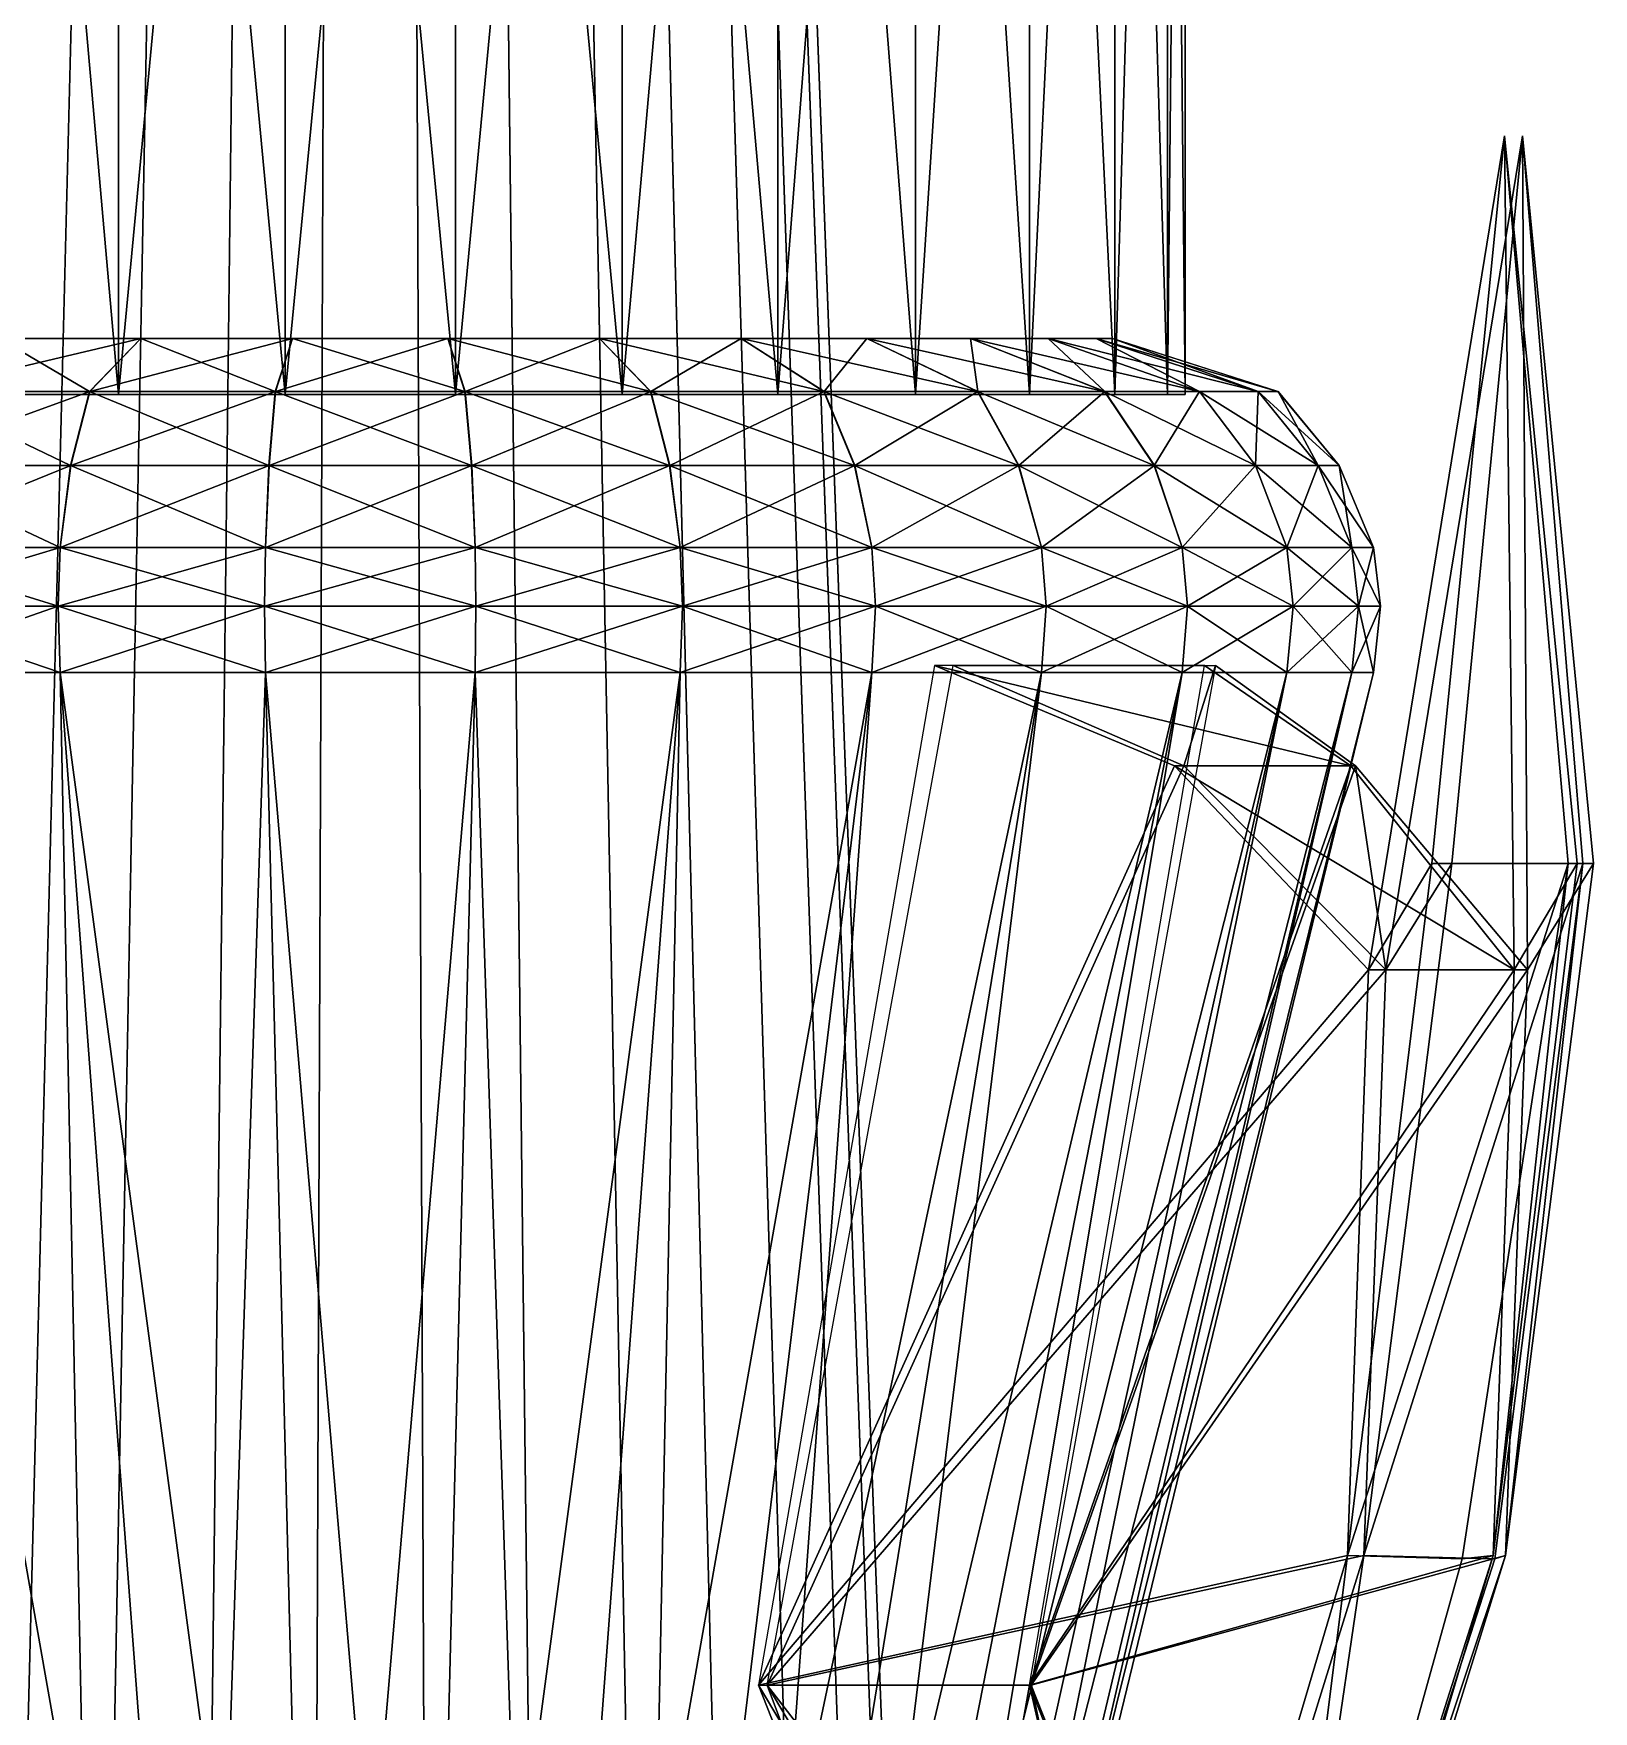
# Model space of a CAD drawing. Extents: x -6.9 to 5, y -21.1 to 53.8.
# Drawn here: x -1.24 to 4.5, y -7.85 to -1.67 of the extents above; entities that cross this region are included whole.
import ezdxf

# ---------------------------------------------------------------- set-up
doc = ezdxf.new("R2010")
doc.units = 0
doc.header["$MEASUREMENT"] = 0
doc.layers.add('DEFAULT', color=7, linetype='CONTINUOUS')

msp = doc.modelspace()

# ---------------------------------------------------------------- linework, layer by layer
at = {"layer": 'DEFAULT'}
for points in [[(-1.956295, -11, -0.415823), (0, 41.75), (-2, -11)], [(-2, -11), (0, 41.75), (-1.956295, -11, 0.415823)], [(-1.827091, -11, -0.813473), (0, 41.75), (-1.956295, -11, -0.415823)], [(-1.956295, -11, 0.415823), (0, 41.75), (-1.827091, -11, 0.813473)], [(-1.618034, -11, -1.17557), (0, 41.75), (-1.827091, -11, -0.813473)], [(-1.827091, -11, 0.813473), (0, 41.75), (-1.618034, -11, 1.17557)], [(-1.338261, -11, -1.48629), (0, 41.75), (-1.618034, -11, -1.175571)], [(-1.618034, -11, 1.175571), (0, 41.75), (-1.338261, -11, 1.48629)], [(-1, -11, -1.732051), (0, 41.75), (-1.338261, -11, -1.48629)], [(-1.338261, -11, 1.48629), (0, 41.75), (-1, -11, 1.732051)], [(-0.618034, -11, -1.902113), (0, 41.75), (-1, -11, -1.732051)], [(-1, -11, 1.732051), (0, 41.75), (-0.618034, -11, 1.902113)], [(-0.209057, -11, -1.989044), (0, 41.75), (-0.618034, -11, -1.902113)], [(-0.618034, -11, 1.902113), (0, 41.75), (-0.209057, -11, 1.989044)], [(0.209057, -11, -1.989044), (0, 41.75), (-0.209057, -11, -1.989044)], [(-0.209057, -11, 1.989044), (0, 41.75), (0.209057, -11, 1.989044)], [(0.209057, -11, 1.989044), (0, 41.75), (0.618034, -11, 1.902113)], [(0.618034, -11, 1.902113), (0, 41.75), (1, -11, 1.732051)], [(1, -11, 1.732051), (0, 41.75), (1.338261, -11, 1.48629)], [(1.338261, -11, 1.48629), (0, 41.75), (1.618034, -11, 1.175571)], [(1.618034, -11, 1.17557), (0, 41.75), (1.827091, -11, 0.813473)], [(1.827091, -11, 0.813473), (0, 41.75), (1.956295, -11, 0.415823)], [(1.956295, -11, 0.415823), (0, 41.75), (2, -11)], [(2, -11), (0, 41.75), (1.956295, -11, -0.415823)], [(1.956295, -11, -0.415823), (0, 41.75), (1.827091, -11, -0.813473)], [(1.827091, -11, -0.813473), (0, 41.75), (1.618034, -11, -1.17557)], [(1.618034, -11, -1.175571), (0, 41.75), (1.338261, -11, -1.48629)], [(1.338261, -11, -1.48629), (0, 41.75), (1, -11, -1.732051)], [(1, -11, -1.732051), (0, 41.75), (0.618034, -11, -1.902113)], [(0.618034, -11, -1.902113), (0, 41.75), (0.209057, -11, -1.989044)], [(-0.927052, -3, 2.853169), (-0.927052, 3.5, 2.853169), (-1.5, -3, 2.598076)], [(-1.5, -3, -2.598076), (-1.5, 3.5, -2.598076), (-0.927052, -3, -2.853169)], [(-0.927052, -3, -2.853169), (-1.5, 3.5, -2.598076), (-0.927052, 3.5, -2.853169)], [(-1.5, -3, 2.598076), (-0.927052, 3.5, 2.853169), (-1.5, 3.5, 2.598076)], [(-0.313583, -3, 2.983566), (-0.313583, 3.5, 2.983566), (-0.927052, -3, 2.853169)], [(-0.927052, -3, -2.853169), (-0.927052, 3.5, -2.853169), (-0.313583, -3, -2.983566)], [(-0.313583, -3, -2.983566), (-0.927052, 3.5, -2.853169), (-0.313583, 3.5, -2.983566)], [(-0.927052, -3, 2.853169), (-0.313583, 3.5, 2.983566), (-0.927052, 3.5, 2.853169)], [(0.313583, -3, 2.983566), (0.313583, 3.5, 2.983566), (-0.313583, -3, 2.983566)], [(-0.313583, -3, -2.983566), (-0.313583, 3.5, -2.983566), (0.313583, -3, -2.983566)], [(0.313583, -3, -2.983566), (-0.313583, 3.5, -2.983566), (0.313583, 3.5, -2.983566)], [(-0.313583, -3, 2.983566), (0.313583, 3.5, 2.983566), (-0.313583, 3.5, 2.983566)], [(0.313583, -3, -2.983566), (0.313583, 3.5, -2.983566), (0.927052, -3, -2.853169)], [(0.927052, -3, 2.853169), (0.927052, 3.5, 2.853169), (0.313583, -3, 2.983566)], [(0.313583, -3, 2.983566), (0.927052, 3.5, 2.853169), (0.313583, 3.5, 2.983566)], [(0.927052, -3, -2.853169), (0.313583, 3.5, -2.983566), (0.927052, 3.5, -2.853169)], [(0.927052, -3, -2.853169), (0.927052, 3.5, -2.853169), (1.5, -3, -2.598076)], [(1.5, -3, 2.598076), (1.5, 3.5, 2.598076), (0.927052, -3, 2.853169)], [(0.927052, -3, 2.853169), (1.5, 3.5, 2.598076), (0.927052, 3.5, 2.853169)], [(1.5, -3, -2.598076), (0.927052, 3.5, -2.853169), (1.5, 3.5, -2.598076)], [(1.5, -3, -2.598076), (1.5, 3.5, -2.598076), (2.007393, -3, -2.229434)], [(2.007393, -3, 2.229434), (2.007393, 3.5, 2.229434), (1.5, -3, 2.598076)], [(1.5, -3, 2.598076), (2.007393, 3.5, 2.229434), (1.5, 3.5, 2.598076)], [(2.007393, -3, -2.229434), (1.5, 3.5, -2.598076), (2.007393, 3.5, -2.229434)], [(2.007393, -3, -2.229434), (2.007393, 3.5, -2.229434), (2.427052, -3, -1.763356)], [(2.427052, -3, 1.763356), (2.427052, 3.5, 1.763356), (2.007393, -3, 2.229434)], [(2.007393, -3, 2.229434), (2.427052, 3.5, 1.763356), (2.007393, 3.5, 2.229434)], [(2.427052, -3, -1.763356), (2.007393, 3.5, -2.229434), (2.427052, 3.5, -1.763356)], [(2.427052, -3, -1.763356), (2.427052, 3.5, -1.763356), (2.740639, -3, -1.22021)], [(2.740639, -3, 1.22021), (2.740639, 3.5, 1.22021), (2.427052, -3, 1.763356)], [(2.427052, -3, 1.763356), (2.740639, 3.5, 1.22021), (2.427052, 3.5, 1.763356)], [(2.740639, -3, -1.22021), (2.427052, 3.5, -1.763356), (2.740639, 3.5, -1.22021)], [(2.740639, -3, -1.22021), (2.740639, 3.5, -1.22021), (2.934441, -3, -0.623735)], [(2.934441, -3, 0.623735), (2.934441, 3.5, 0.623735), (2.740639, -3, 1.22021)], [(2.740639, -3, 1.22021), (2.934441, 3.5, 0.623735), (2.740639, 3.5, 1.22021)], [(2.934441, -3, -0.623735), (2.740639, 3.5, -1.22021), (2.934441, 3.5, -0.623735)], [(2.934441, -3, -0.623735), (2.934441, 3.5, -0.623735), (3, -3)], [(3, -3), (3, 3.5), (2.934441, -3, 0.623735)], [(2.934441, -3, 0.623735), (3, 3.5), (2.934441, 3.5, 0.623735)], [(3, -3), (2.934441, 3.5, -0.623735), (3, 3.5)], [(3.907518, -4.725605, 4.503049), (4.175541, -2.047573, 4.242163), (3.675324, -5.117507, 4.260126)], [(3.675324, -5.117507, 4.260126), (4.175541, -2.047573, 4.242163), (4.211374, -5.117507, 3.738348)], [(3.738348, -5.117507, -4.211374), (4.242163, -2.047573, -4.175541), (3.981273, -4.725605, -4.443565)], [(4.260126, -5.117507, -3.675324), (4.242163, -2.047573, -4.175541), (3.738348, -5.117507, -4.211374)], [(4.409692, -4.725605, 4.463965), (4.175541, -2.047573, 4.242163), (3.907518, -4.725605, 4.503049)], [(4.463965, -4.725605, -4.409692), (3.981273, -4.725605, -4.443565), (4.242163, -2.047573, -4.175541)], [(4.211374, -5.117507, 3.738348), (4.175541, -2.047573, 4.242163), (4.443565, -4.725605, 3.981273)], [(4.409692, -4.725605, 4.463965), (4.443565, -4.725605, 3.981273), (4.175541, -2.047573, 4.242163)], [(4.503049, -4.725605, -3.907518), (4.242163, -2.047573, -4.175541), (4.260126, -5.117507, -3.675324)], [(4.463965, -4.725605, -4.409692), (4.242163, -2.047573, -4.175541), (4.503049, -4.725605, -3.907518)], [(-1.033211, -2.988347, 3.177932), (-1.366077, -2.793998, 2.366115), (-1.671398, -2.988347, 2.893792)], [(-1.670311, -2.988347, -2.894277), (-0.84428, -2.793998, -2.598435), (-1.032124, -2.988347, -3.178416)], [(-0.84428, -2.793998, -2.598435), (-1.670311, -2.988347, -2.894277), (-1.366077, -2.793998, -2.366115)], [(-1.366077, -2.793998, 2.366115), (-1.033211, -2.988347, 3.177932), (-0.84428, -2.793998, 2.598434)], [(-0.349903, -2.988347, 3.323303), (-0.844284, -2.793998, 2.598434), (-1.033222, -2.988347, 3.178059)], [(-1.032055, -2.988347, -3.178307), (-0.285587, -2.793998, -2.717189), (-0.348736, -2.988347, -3.32355)], [(-0.285587, -2.793998, -2.717189), (-1.032055, -2.988347, -3.178307), (-0.844284, -2.793998, -2.598434)], [(-0.844284, -2.793998, 2.598434), (-0.349903, -2.988347, 3.323303), (-0.285587, -2.793998, 2.717188)], [(0.348698, -2.988347, 3.32343), (-0.285591, -2.793998, 2.717189), (-0.349888, -2.988347, 3.32343)], [(-0.348698, -2.988347, -3.32343), (0.285591, -2.793998, -2.717189), (0.349888, -2.988347, -3.32343)], [(0.285591, -2.793998, -2.717189), (-0.348698, -2.988347, -3.32343), (-0.285587, -2.793998, -2.717188)], [(-0.285591, -2.793998, 2.717189), (0.348698, -2.988347, 3.32343), (0.285587, -2.793998, 2.717188)], [(1.032055, -2.988347, 3.178307), (0.285587, -2.793998, 2.717189), (0.348736, -2.988347, 3.32355)], [(0.844284, -2.793998, -2.598434), (0.349903, -2.988347, -3.323303), (0.285587, -2.793998, -2.717188)], [(0.285587, -2.793998, 2.717189), (1.032055, -2.988347, 3.178307), (0.844284, -2.793998, 2.598434)], [(0.349903, -2.988347, -3.323303), (0.844284, -2.793998, -2.598434), (1.033222, -2.988347, -3.178059)], [(1.670311, -2.988347, 2.894277), (0.84428, -2.793998, 2.598435), (1.032124, -2.988347, 3.178416)], [(1.366077, -2.793998, -2.366115), (1.033211, -2.988347, -3.177932), (0.84428, -2.793998, -2.598434)], [(0.84428, -2.793998, 2.598435), (1.670311, -2.988347, 2.894277), (1.366077, -2.793998, 2.366115)], [(1.033211, -2.988347, -3.177932), (1.366077, -2.793998, -2.366115), (1.671398, -2.988347, -2.893792)], [(2.235565, -2.988347, 2.483752), (1.366077, -2.793998, 2.366117), (1.670399, -2.988347, 2.89437)], [(1.828171, -2.793998, -2.030386), (1.67136, -2.988347, -2.89367), (1.366077, -2.793998, -2.366116)], [(1.366077, -2.793998, 2.366117), (2.235565, -2.988347, 2.483752), (1.828171, -2.793998, 2.030386)], [(1.67136, -2.988347, -2.89367), (1.828171, -2.793998, -2.030386), (2.23653, -2.988347, -2.483052)], [(2.703114, -2.988347, 1.964677), (1.828167, -2.793998, 2.030388), (2.235668, -2.988347, 2.483826)], [(2.210361, -2.793998, -1.605919), (2.236465, -2.988347, -2.482941), (1.828167, -2.793998, -2.030387)], [(1.828167, -2.793998, 2.030388), (2.703114, -2.988347, 1.964677), (2.210361, -2.793998, 1.60592)], [(3.052525, -2.988347, 1.359735), (2.210358, -2.793998, 1.605922), (2.703232, -2.988347, 1.964727)], [(2.495949, -2.793998, -1.111266), (2.703827, -2.988347, -1.963695), (2.210358, -2.793998, -1.605921)], [(2.210358, -2.793998, 1.605922), (3.052525, -2.988347, 1.359735), (2.495949, -2.793998, 1.111267)], [(2.236465, -2.988347, -2.482941), (2.210361, -2.793998, -1.605919), (2.703911, -2.988347, -1.963791)], [(3.268524, -2.988347, 0.695366), (2.495949, -2.793998, 1.111269), (3.052647, -2.988347, 1.35976)], [(2.703827, -2.988347, -1.963695), (2.495949, -2.793998, -1.111266), (3.05312, -2.988347, -1.358703)], [(2.672451, -2.793998, -0.568046), (3.053017, -2.988347, -1.358627), (2.495949, -2.793998, -1.111268)], [(2.495949, -2.793998, 1.111269), (3.268524, -2.988347, 0.695366), (2.672451, -2.793998, 0.568046)], [(3.341671, -2.988347, 0.000607), (2.672451, -2.793998, 0.568049), (3.26865, -2.988347, 0.695364)], [(3.053017, -2.988347, -1.358627), (2.672451, -2.793998, -0.568046), (3.26889, -2.988347, -0.694233)], [(2.732155, -2.793998, 0.000002), (3.268776, -2.988347, -0.69418), (2.672451, -2.793998, -0.568048)], [(2.672451, -2.793998, 0.568049), (3.341671, -2.988347, 0.000607), (2.732155, -2.793998, -0.000001)], [(3.268776, -2.988347, -0.69418), (2.732155, -2.793998, 0.000002), (3.341797, -2.988347, 0.000579)], [(-1.103008, -3.260834, 3.392617), (-1.671398, -2.988347, 2.893792), (-1.784313, -3.260834, 3.089281)], [(-1.78315, -3.260834, -3.089798), (-1.032124, -2.988347, -3.178416), (-1.101845, -3.260834, -3.393135)], [(-1.032124, -2.988347, -3.178416), (-1.78315, -3.260834, -3.089798), (-1.670311, -2.988347, -2.894277)], [(-1.671398, -2.988347, 2.893792), (-1.103008, -3.260834, 3.392617), (-1.033211, -2.988347, 3.177932)], [(-0.373539, -3.260834, 3.547809), (-1.033222, -2.988347, 3.178059), (-1.103024, -3.260834, 3.392752)], [(-1.10178, -3.260834, -3.393017), (-0.348736, -2.988347, -3.32355), (-0.372295, -3.260834, -3.548074)], [(-0.348736, -2.988347, -3.32355), (-1.10178, -3.260834, -3.393017), (-1.032055, -2.988347, -3.178307)], [(-1.033222, -2.988347, 3.178059), (-0.373539, -3.260834, 3.547809), (-0.349903, -2.988347, 3.323303)], [(0.372253, -3.260834, 3.547944), (-0.349888, -2.988347, 3.32343), (-0.373528, -3.260834, 3.547944)], [(-0.372253, -3.260834, -3.547944), (0.349888, -2.988347, -3.32343), (0.373528, -3.260834, -3.547944)], [(0.349888, -2.988347, -3.32343), (-0.372253, -3.260834, -3.547944), (-0.348698, -2.988347, -3.32343)], [(-0.349888, -2.988347, 3.32343), (0.372253, -3.260834, 3.547944), (0.348698, -2.988347, 3.32343)], [(1.10178, -3.260834, 3.393017), (0.348736, -2.988347, 3.32355), (0.372295, -3.260834, 3.548074)], [(0.348736, -2.988347, 3.32355), (1.10178, -3.260834, 3.393017), (1.032055, -2.988347, 3.178307)], [(1.033222, -2.988347, -3.178059), (0.373539, -3.260834, -3.547809), (0.349903, -2.988347, -3.323303)], [(0.373539, -3.260834, -3.547809), (1.033222, -2.988347, -3.178059), (1.103024, -3.260834, -3.392752)], [(1.78315, -3.260834, 3.089798), (1.032124, -2.988347, 3.178416), (1.101845, -3.260834, 3.393135)], [(1.032124, -2.988347, 3.178416), (1.78315, -3.260834, 3.089798), (1.670311, -2.988347, 2.894277)], [(1.671398, -2.988347, -2.893792), (1.103008, -3.260834, -3.392617), (1.033211, -2.988347, -3.177932)], [(1.103008, -3.260834, -3.392617), (1.671398, -2.988347, -2.893792), (1.784313, -3.260834, -3.089281)], [(2.386589, -3.260834, 2.651541), (1.670399, -2.988347, 2.89437), (1.783241, -3.260834, 3.089901)], [(1.670399, -2.988347, 2.89437), (2.386589, -3.260834, 2.651541), (2.235565, -2.988347, 2.483752)], [(2.23653, -2.988347, -2.483052), (1.784267, -3.260834, -3.089153), (1.67136, -2.988347, -2.89367)], [(1.784267, -3.260834, -3.089153), (2.23653, -2.988347, -2.483052), (2.387619, -3.260834, -2.650794)], [(2.885723, -3.260834, 2.097399), (2.235668, -2.988347, 2.483826), (2.3867, -3.260834, 2.651623)], [(2.235668, -2.988347, 2.483826), (2.885723, -3.260834, 2.097399), (2.703114, -2.988347, 1.964677)], [(2.703911, -2.988347, -1.963791), (2.38755, -3.260834, -2.650677), (2.236465, -2.988347, -2.482941)], [(2.38755, -3.260834, -2.650677), (2.703911, -2.988347, -1.963791), (2.886574, -3.260834, -2.096453)], [(3.258736, -3.260834, 1.45159), (2.703232, -2.988347, 1.964727), (2.885845, -3.260834, 2.097456)], [(2.703232, -2.988347, 1.964727), (3.258736, -3.260834, 1.45159), (3.052525, -2.988347, 1.359735)], [(3.05312, -2.988347, -1.358703), (2.886482, -3.260834, -2.096354), (2.703827, -2.988347, -1.963695)], [(2.886482, -3.260834, -2.096354), (3.05312, -2.988347, -1.358703), (3.259373, -3.260834, -1.450488)], [(3.489326, -3.260834, 0.74234), (3.052647, -2.988347, 1.35976), (3.258869, -3.260834, 1.45162)], [(3.052647, -2.988347, 1.35976), (3.489326, -3.260834, 0.74234), (3.268524, -2.988347, 0.695366)], [(3.26889, -2.988347, -0.694233), (3.259262, -3.260834, -1.45041), (3.053017, -2.988347, -1.358627)], [(3.259262, -3.260834, -1.45041), (3.26889, -2.988347, -0.694233), (3.489723, -3.260834, -0.74113)], [(3.567417, -3.260834, 0.000646), (3.26865, -2.988347, 0.695364), (3.489464, -3.260834, 0.742342)], [(3.26865, -2.988347, 0.695364), (3.567417, -3.260834, 0.000646), (3.341671, -2.988347, 0.000607)], [(3.341797, -2.988347, 0.000579), (3.489597, -3.260834, -0.741076), (3.268776, -2.988347, -0.69418)], [(3.489597, -3.260834, -0.741076), (3.341797, -2.988347, 0.000579), (3.567551, -3.260834, 0.00062)], [(-1.84697, -3.562846, 3.199046), (-1.141491, -3.562846, 3.513145), (-1.784313, -3.260834, 3.089281)], [(-1.101845, -3.260834, -3.393135), (-1.84697, -3.562846, -3.199047), (-1.78315, -3.260834, -3.089798)], [(-1.141491, -3.562846, -3.513146), (-1.84697, -3.562846, -3.199047), (-1.101845, -3.260834, -3.393135)], [(-1.784313, -3.260834, 3.089281), (-1.141491, -3.562846, 3.513145), (-1.103008, -3.260834, 3.392617)], [(-1.141491, -3.562846, 3.513146), (-0.386124, -3.562846, 3.673704), (-1.103024, -3.260834, 3.392752)], [(-0.372295, -3.260834, -3.548074), (-1.141487, -3.562846, -3.513147), (-1.10178, -3.260834, -3.393017)], [(-0.38612, -3.562846, -3.673705), (-1.141487, -3.562846, -3.513147), (-0.372295, -3.260834, -3.548074)], [(-1.103024, -3.260834, 3.392752), (-0.386124, -3.562846, 3.673704), (-0.373539, -3.260834, 3.547809)], [(-0.386124, -3.562846, 3.673705), (0.38612, -3.562846, 3.673705), (-0.373528, -3.260834, 3.547944)], [(0.373528, -3.260834, -3.547944), (-0.38612, -3.562846, -3.673705), (-0.372253, -3.260834, -3.547944)], [(0.386124, -3.562846, -3.673705), (-0.38612, -3.562846, -3.673705), (0.373528, -3.260834, -3.547944)], [(-0.373528, -3.260834, 3.547944), (0.38612, -3.562846, 3.673705), (0.372253, -3.260834, 3.547944)], [(0.372295, -3.260834, 3.548074), (1.141487, -3.562846, 3.513147), (1.10178, -3.260834, 3.393017)], [(0.38612, -3.562846, 3.673705), (1.141487, -3.562846, 3.513147), (0.372295, -3.260834, 3.548074)], [(1.103024, -3.260834, -3.392752), (0.386124, -3.562846, -3.673704), (0.373539, -3.260834, -3.547809)], [(1.141491, -3.562846, -3.513146), (0.386124, -3.562846, -3.673704), (1.103024, -3.260834, -3.392752)], [(1.101845, -3.260834, 3.393135), (1.84697, -3.562846, 3.199047), (1.78315, -3.260834, 3.089798)], [(1.141491, -3.562846, 3.513146), (1.84697, -3.562846, 3.199047), (1.101845, -3.260834, 3.393135)], [(1.784313, -3.260834, -3.089281), (1.141491, -3.562846, -3.513145), (1.103008, -3.260834, -3.392617)], [(1.84697, -3.562846, -3.199046), (1.141491, -3.562846, -3.513145), (1.784313, -3.260834, -3.089281)], [(1.783241, -3.260834, 3.089901), (2.471725, -3.562846, 2.745134), (2.386589, -3.260834, 2.651541)], [(1.84697, -3.562846, 3.199047), (2.471725, -3.562846, 2.745134), (1.783241, -3.260834, 3.089901)], [(2.387619, -3.260834, -2.650794), (1.846973, -3.562846, -3.199045), (1.784267, -3.260834, -3.089153)], [(2.471729, -3.562846, -2.745132), (1.846973, -3.562846, -3.199045), (2.387619, -3.260834, -2.650794)], [(2.3867, -3.260834, 2.651623), (2.988461, -3.562846, 2.171245), (2.885723, -3.260834, 2.097399)], [(2.471729, -3.562846, 2.745133), (2.988461, -3.562846, 2.171245), (2.3867, -3.260834, 2.651623)], [(2.886574, -3.260834, -2.096453), (2.471729, -3.562846, -2.745131), (2.38755, -3.260834, -2.650677)], [(2.988461, -3.562846, -2.171243), (2.471729, -3.562846, -2.745131), (2.886574, -3.260834, -2.096453)], [(2.885845, -3.260834, 2.097456), (3.37458, -3.562846, 1.502463), (3.258736, -3.260834, 1.45159)], [(2.988461, -3.562846, 2.171244), (3.37458, -3.562846, 1.502463), (2.885845, -3.260834, 2.097456)], [(3.259373, -3.260834, -1.450488), (2.988461, -3.562846, -2.171242), (2.886482, -3.260834, -2.096354)], [(3.374584, -3.562846, -1.50246), (2.988461, -3.562846, -2.171242), (3.259373, -3.260834, -1.450488)], [(3.258869, -3.260834, 1.45162), (3.61322, -3.562846, 0.768015), (3.489326, -3.260834, 0.74234)], [(3.37458, -3.562846, 1.502461), (3.61322, -3.562846, 0.768015), (3.258869, -3.260834, 1.45162)], [(3.489723, -3.260834, -0.74113), (3.374584, -3.562846, -1.502459), (3.259262, -3.260834, -1.45041)], [(3.61322, -3.562846, -0.768013), (3.374584, -3.562846, -1.502459), (3.489723, -3.260834, -0.74113)], [(3.489464, -3.260834, 0.742342), (3.693939, -3.562846, 0.000002), (3.567417, -3.260834, 0.000646)], [(3.61322, -3.562846, 0.768014), (3.693939, -3.562846, 0.000002), (3.489464, -3.260834, 0.742342)], [(3.567551, -3.260834, 0.00062), (3.61322, -3.562846, -0.768012), (3.489597, -3.260834, -0.741076)], [(3.693939, -3.562846, 0.000001), (3.61322, -3.562846, -0.768012), (3.567551, -3.260834, 0.00062)], [(-1.141491, -3.562846, -3.513146), (-1.859741, -3.779334, -3.221163), (-1.84697, -3.562846, -3.199047)], [(-1.859741, -3.779334, -3.221163), (-1.141491, -3.562846, -3.513146), (-1.14938, -3.779334, -3.537436)], [(-1.14938, -3.779334, 3.537436), (-1.84697, -3.562846, 3.199046), (-1.859741, -3.779334, 3.221164)], [(-1.84697, -3.562846, 3.199046), (-1.14938, -3.779334, 3.537436), (-1.141491, -3.562846, 3.513145)], [(-0.38612, -3.562846, -3.673705), (-1.149384, -3.779334, -3.537435), (-1.141487, -3.562846, -3.513147)], [(-1.149384, -3.779334, -3.537435), (-0.38612, -3.562846, -3.673705), (-0.38879, -3.779334, -3.699105)], [(-0.38879, -3.779334, 3.699104), (-1.141491, -3.562846, 3.513146), (-1.149384, -3.779334, 3.537436)], [(-1.141491, -3.562846, 3.513146), (-0.38879, -3.779334, 3.699104), (-0.386124, -3.562846, 3.673704)], [(0.388794, -3.779334, 3.699104), (-0.386124, -3.562846, 3.673705), (-0.388794, -3.779334, 3.699104)], [(0.386124, -3.562846, -3.673705), (-0.388794, -3.779334, -3.699104), (-0.38612, -3.562846, -3.673705)], [(-0.388794, -3.779334, -3.699104), (0.386124, -3.562846, -3.673705), (0.388794, -3.779334, -3.699104)], [(-0.386124, -3.562846, 3.673705), (0.388794, -3.779334, 3.699104), (0.38612, -3.562846, 3.673705)], [(0.38612, -3.562846, 3.673705), (1.149384, -3.779334, 3.537435), (1.141487, -3.562846, 3.513147)], [(1.149384, -3.779334, 3.537435), (0.38612, -3.562846, 3.673705), (0.38879, -3.779334, 3.699105)], [(1.141491, -3.562846, -3.513146), (0.38879, -3.779334, -3.699104), (0.386124, -3.562846, -3.673704)], [(0.38879, -3.779334, -3.699104), (1.141491, -3.562846, -3.513146), (1.149384, -3.779334, -3.537436)], [(1.141491, -3.562846, 3.513146), (1.859741, -3.779334, 3.221163), (1.84697, -3.562846, 3.199047)], [(1.859741, -3.779334, 3.221163), (1.141491, -3.562846, 3.513146), (1.14938, -3.779334, 3.537436)], [(1.84697, -3.562846, -3.199046), (1.14938, -3.779334, -3.537436), (1.141491, -3.562846, -3.513145)], [(1.14938, -3.779334, -3.537436), (1.84697, -3.562846, -3.199046), (1.859741, -3.779334, -3.221164)], [(1.84697, -3.562846, 3.199047), (2.488819, -3.779334, 2.764111), (2.471725, -3.562846, 2.745134)], [(2.488819, -3.779334, 2.764111), (1.84697, -3.562846, 3.199047), (1.859737, -3.779334, 3.221165)], [(2.471729, -3.562846, -2.745132), (1.859737, -3.779334, -3.221165), (1.846973, -3.562846, -3.199045)], [(1.859737, -3.779334, -3.221165), (2.471729, -3.562846, -2.745132), (2.488819, -3.779334, -2.764112)], [(2.471729, -3.562846, 2.745133), (3.009125, -3.779334, 2.186254), (2.988461, -3.562846, 2.171245)], [(3.009125, -3.779334, 2.186254), (2.471729, -3.562846, 2.745133), (2.488819, -3.779334, 2.764113)], [(2.988461, -3.562846, -2.171243), (2.488815, -3.779334, -2.764113), (2.471729, -3.562846, -2.745131)], [(2.488815, -3.779334, -2.764113), (2.988461, -3.562846, -2.171243), (3.009125, -3.779334, -2.186255)], [(2.988461, -3.562846, 2.171244), (3.397915, -3.779334, 1.512847), (3.37458, -3.562846, 1.502463)], [(3.397915, -3.779334, 1.512847), (2.988461, -3.562846, 2.171244), (3.009121, -3.779334, 2.186256)], [(3.374584, -3.562846, -1.50246), (3.009121, -3.779334, -2.186257), (2.988461, -3.562846, -2.171242)], [(3.009121, -3.779334, -2.186257), (3.374584, -3.562846, -1.50246), (3.397915, -3.779334, -1.512848)], [(3.37458, -3.562846, 1.502461), (3.638199, -3.779334, 0.773322), (3.61322, -3.562846, 0.768015)], [(3.638199, -3.779334, 0.773322), (3.37458, -3.562846, 1.502461), (3.397915, -3.779334, 1.51285)], [(3.61322, -3.562846, -0.768013), (3.397915, -3.779334, -1.51285), (3.374584, -3.562846, -1.502459)], [(3.397915, -3.779334, -1.51285), (3.61322, -3.562846, -0.768013), (3.638203, -3.779334, -0.773322)], [(3.61322, -3.562846, 0.768014), (3.719479, -3.779334, -0.000001), (3.693939, -3.562846, 0.000002)], [(3.719479, -3.779334, -0.000001), (3.61322, -3.562846, 0.768014), (3.638199, -3.779334, 0.773324)], [(3.693939, -3.562846, 0.000001), (3.638199, -3.779334, -0.773325), (3.61322, -3.562846, -0.768012)], [(3.638199, -3.779334, -0.773325), (3.693939, -3.562846, 0.000001), (3.719479, -3.779334, 0.000001)], [(-1.84697, -4.023401, -3.199047), (-1.859741, -3.779334, -3.221163), (-1.141491, -4.023401, -3.513146)], [(-1.84697, -4.023401, 3.199046), (-1.14938, -3.779334, 3.537436), (-1.859741, -3.779334, 3.221164)], [(-1.141491, -4.023401, -3.513146), (-1.859741, -3.779334, -3.221163), (-1.14938, -3.779334, -3.537436)], [(-1.141491, -4.023401, 3.513145), (-1.14938, -3.779334, 3.537436), (-1.84697, -4.023401, 3.199046)], [(-1.141487, -4.023401, -3.513147), (-1.149384, -3.779334, -3.537435), (-0.38612, -4.023401, -3.673705)], [(-1.141491, -4.023401, 3.513146), (-0.38879, -3.779334, 3.699104), (-1.149384, -3.779334, 3.537436)], [(-0.38612, -4.023401, -3.673705), (-1.149384, -3.779334, -3.537435), (-0.38879, -3.779334, -3.699105)], [(-0.386124, -4.023401, 3.673704), (-0.38879, -3.779334, 3.699104), (-1.141491, -4.023401, 3.513146)], [(-0.38612, -4.023401, -3.673705), (-0.388794, -3.779334, -3.699104), (0.386124, -4.023401, -3.673705)], [(0.386124, -4.023401, -3.673705), (-0.388794, -3.779334, -3.699104), (0.388794, -3.779334, -3.699104)], [(-0.386124, -4.023401, 3.673705), (0.388794, -3.779334, 3.699104), (-0.388794, -3.779334, 3.699104)], [(0.38612, -4.023401, 3.673705), (0.388794, -3.779334, 3.699104), (-0.386124, -4.023401, 3.673705)], [(1.141487, -4.023401, 3.513147), (1.149384, -3.779334, 3.537435), (0.38612, -4.023401, 3.673705)], [(0.38612, -4.023401, 3.673705), (1.149384, -3.779334, 3.537435), (0.38879, -3.779334, 3.699105)], [(0.386124, -4.023401, -3.673704), (0.38879, -3.779334, -3.699104), (1.141491, -4.023401, -3.513146)], [(1.141491, -4.023401, -3.513146), (0.38879, -3.779334, -3.699104), (1.149384, -3.779334, -3.537436)], [(1.84697, -4.023401, 3.199047), (1.859741, -3.779334, 3.221163), (1.141491, -4.023401, 3.513146)], [(1.141491, -4.023401, -3.513145), (1.14938, -3.779334, -3.537436), (1.84697, -4.023401, -3.199046)], [(1.141491, -4.023401, 3.513146), (1.859741, -3.779334, 3.221163), (1.14938, -3.779334, 3.537436)], [(1.84697, -4.023401, -3.199046), (1.14938, -3.779334, -3.537436), (1.859741, -3.779334, -3.221164)], [(2.471725, -4.023401, 2.745134), (2.488819, -3.779334, 2.764111), (1.84697, -4.023401, 3.199047)], [(1.84697, -4.023401, 3.199047), (2.488819, -3.779334, 2.764111), (1.859737, -3.779334, 3.221165)], [(1.846973, -4.023401, -3.199045), (1.859737, -3.779334, -3.221165), (2.471729, -4.023401, -2.745132)], [(2.471729, -4.023401, -2.745132), (1.859737, -3.779334, -3.221165), (2.488819, -3.779334, -2.764112)], [(2.988461, -4.023401, 2.171245), (3.009125, -3.779334, 2.186254), (2.471729, -4.023401, 2.745133)], [(2.471729, -4.023401, -2.745131), (2.488815, -3.779334, -2.764113), (2.988461, -4.023401, -2.171243)], [(2.471729, -4.023401, 2.745133), (3.009125, -3.779334, 2.186254), (2.488819, -3.779334, 2.764113)], [(2.988461, -4.023401, -2.171243), (2.488815, -3.779334, -2.764113), (3.009125, -3.779334, -2.186255)], [(3.37458, -4.023401, 1.502463), (3.397915, -3.779334, 1.512847), (2.988461, -4.023401, 2.171244)], [(2.988461, -4.023401, -2.171242), (3.009121, -3.779334, -2.186257), (3.374584, -4.023401, -1.50246)], [(2.988461, -4.023401, 2.171244), (3.397915, -3.779334, 1.512847), (3.009121, -3.779334, 2.186256)], [(3.374584, -4.023401, -1.50246), (3.009121, -3.779334, -2.186257), (3.397915, -3.779334, -1.512848)], [(3.61322, -4.023401, 0.768015), (3.638199, -3.779334, 0.773322), (3.37458, -4.023401, 1.502461)], [(3.37458, -4.023401, 1.502461), (3.638199, -3.779334, 0.773322), (3.397915, -3.779334, 1.51285)], [(3.374584, -4.023401, -1.502459), (3.397915, -3.779334, -1.51285), (3.61322, -4.023401, -0.768013)], [(3.61322, -4.023401, -0.768013), (3.397915, -3.779334, -1.51285), (3.638203, -3.779334, -0.773322)], [(3.693939, -4.023401, 0.000002), (3.719479, -3.779334, -0.000001), (3.61322, -4.023401, 0.768014)], [(3.61322, -4.023401, -0.768012), (3.638199, -3.779334, -0.773325), (3.693939, -4.023401, 0.000001)], [(3.61322, -4.023401, 0.768014), (3.719479, -3.779334, -0.000001), (3.638199, -3.779334, 0.773324)], [(3.693939, -4.023401, 0.000001), (3.638199, -3.779334, -0.773325), (3.719479, -3.779334, 0.000001)], [(2.961157, -4.366353, 3.626621), (2.077642, -3.996913, 3.111928), (1.429387, -7.75, 2.433136)], [(2.995272, -4.366353, -3.609777), (1.461563, -7.75, -2.427522), (2.145405, -3.996913, -3.070596)], [(3.609777, -4.366353, 2.995272), (3.070596, -3.996913, 2.145405), (2.077642, -3.996913, 3.111928)], [(2.077642, -3.996913, 3.111928), (2.961157, -4.366353, 3.626621), (3.609777, -4.366353, 2.995272)], [(2.995272, -4.366353, -3.609777), (2.145405, -3.996913, -3.070596), (3.111928, -3.996913, -2.077642)], [(3.609777, -4.366353, 2.995272), (2.427522, -7.75, 1.461563), (3.070596, -3.996913, 2.145405)], [(3.626621, -4.366353, -2.961157), (3.111928, -3.996913, -2.077642), (2.433136, -7.75, -1.429387)], [(3.111928, -3.996913, -2.077642), (3.626621, -4.366353, -2.961157), (2.995272, -4.366353, -3.609777)], [(-1, -11, 1.732051), (-2.471729, -4.023401, 2.745131), (-1.338261, -11, 1.48629)], [(-1.84697, -4.023401, 3.199047), (-2.471729, -4.023401, 2.745131), (-1, -11, 1.732051)], [(-0.618034, -11, 1.902113), (-1.846973, -4.023401, 3.199045), (-1, -11, 1.732051)], [(-1.846973, -4.023401, -3.199045), (-1.141487, -4.023401, -3.513147), (-1, -11, -1.732051)], [(-1.141487, -4.023401, 3.513147), (-1.846973, -4.023401, 3.199045), (-0.618034, -11, 1.902113)], [(-1.338261, -11, -1.48629), (-1.84697, -4.023401, -3.199047), (-1, -11, -1.732051)], [(-0.209057, -11, 1.989044), (-1.141491, -4.023401, 3.513145), (-0.618034, -11, 1.902113)], [(-1.141491, -4.023401, -3.513145), (-0.38612, -4.023401, -3.673705), (-0.618034, -11, -1.902113)], [(-0.38612, -4.023401, 3.673705), (-1.141491, -4.023401, 3.513145), (-0.209057, -11, 1.989044)], [(-1, -11, -1.732051), (-1.141487, -4.023401, -3.513147), (-0.618034, -11, -1.902113)], [(-0.618034, -11, -1.902113), (-0.38612, -4.023401, -3.673705), (-0.209057, -11, -1.989044)], [(0.209057, -11, 1.989044), (-0.386124, -4.023401, 3.673704), (-0.209057, -11, 1.989044)], [(-0.386124, -4.023401, -3.673704), (0.386124, -4.023401, -3.673704), (-0.209057, -11, -1.989044)], [(0.386124, -4.023401, 3.673704), (-0.386124, -4.023401, 3.673704), (0.209057, -11, 1.989044)], [(-0.209057, -11, -1.989044), (0.386124, -4.023401, -3.673704), (0.209057, -11, -1.989044)], [(0.209057, -11, -1.989044), (1.141491, -4.023401, -3.513145), (0.618034, -11, -1.902113)], [(0.618034, -11, 1.902113), (0.38612, -4.023401, 3.673705), (0.209057, -11, 1.989044)], [(0.38612, -4.023401, -3.673705), (1.141491, -4.023401, -3.513145), (0.209057, -11, -1.989044)], [(1.141491, -4.023401, 3.513145), (0.38612, -4.023401, 3.673705), (0.618034, -11, 1.902113)], [(0.618034, -11, -1.902113), (1.84697, -4.023401, -3.199045), (1, -11, -1.732051)], [(1, -11, 1.732051), (1.141487, -4.023401, 3.513147), (0.618034, -11, 1.902113)], [(1.141487, -4.023401, -3.513147), (1.84697, -4.023401, -3.199045), (0.618034, -11, -1.902113)], [(1, -11, -1.732051), (2.471729, -4.023401, -2.745131), (1.338261, -11, -1.48629)], [(1.338261, -11, 1.48629), (1.84697, -4.023401, 3.199047), (1, -11, 1.732051)], [(1.84697, -4.023401, 3.199045), (1.141487, -4.023401, 3.513147), (1, -11, 1.732051)], [(1.84697, -4.023401, -3.199047), (2.471729, -4.023401, -2.745131), (1, -11, -1.732051)], [(1.338261, -11, -1.48629), (2.988464, -4.023401, -2.171242), (1.618034, -11, -1.175571)], [(1.618034, -11, 1.175571), (2.471725, -4.023401, 2.745134), (1.338261, -11, 1.48629)], [(2.471729, -4.023401, 2.745131), (1.84697, -4.023401, 3.199047), (1.338261, -11, 1.48629)], [(2.471725, -4.023401, -2.745134), (2.988464, -4.023401, -2.171242), (1.338261, -11, -1.48629)], [(1.618034, -11, -1.17557), (3.37458, -4.023401, -1.502459), (1.827091, -11, -0.813473)], [(1.827091, -11, 0.813473), (2.988457, -4.023401, 2.171245), (1.618034, -11, 1.17557)], [(2.988464, -4.023401, 2.171242), (2.471725, -4.023401, 2.745134), (1.618034, -11, 1.175571)], [(2.988457, -4.023401, -2.171245), (3.37458, -4.023401, -1.502459), (1.618034, -11, -1.17557)], [(1.827091, -11, -0.813473), (3.61322, -4.023401, -0.768012), (1.956295, -11, -0.415823)], [(1.956295, -11, 0.415823), (3.37458, -4.023401, 1.502463), (1.827091, -11, 0.813473)], [(3.37458, -4.023401, 1.502459), (2.988457, -4.023401, 2.171245), (1.827091, -11, 0.813473)], [(3.37458, -4.023401, -1.502463), (3.61322, -4.023401, -0.768012), (1.827091, -11, -0.813473)], [(1.956295, -11, -0.415823), (3.693939, -4.023401, 0.000002), (2, -11)], [(2, -11), (3.61322, -4.023401, 0.768015), (1.956295, -11, 0.415823)], [(3.61322, -4.023401, 0.768012), (3.37458, -4.023401, 1.502463), (1.956295, -11, 0.415823)], [(3.61322, -4.023401, -0.768015), (3.693939, -4.023401, 0.000002), (1.956295, -11, -0.415823)], [(3.693939, -4.023401, -0.000002), (3.61322, -4.023401, 0.768015), (2, -11)], [(1.429387, -7.75, 2.433136), (3.675324, -5.117507, 4.260126), (2.961157, -4.366353, 3.626621)], [(3.738348, -5.117507, -4.211374), (1.461563, -7.75, -2.427522), (2.995272, -4.366353, -3.609777)], [(4.211374, -5.117507, 3.738348), (2.427522, -7.75, 1.461563), (3.609777, -4.366353, 2.995272)], [(2.433136, -7.75, -1.429387), (4.260126, -5.117507, -3.675324), (3.626621, -4.366353, -2.961157)], [(3.609777, -4.366353, 2.995272), (2.961157, -4.366353, 3.626621), (4.211374, -5.117507, 3.738348)], [(4.211374, -5.117507, 3.738348), (2.961157, -4.366353, 3.626621), (3.675324, -5.117507, 4.260126)], [(2.995272, -4.366353, -3.609777), (3.626621, -4.366353, -2.961157), (3.738348, -5.117507, -4.211374)], [(3.738348, -5.117507, -4.211374), (3.626621, -4.366353, -2.961157), (4.260126, -5.117507, -3.675324)], [(3.597924, -7.272981, 4.179147), (3.907518, -4.725605, 4.503049), (3.675324, -5.117507, 4.260126)], [(4.409692, -4.725605, 4.463965), (3.907518, -4.725605, 4.503049), (3.597924, -7.272981, 4.179147)], [(3.597924, -7.272981, 4.179147), (4.019859, -7.286042, 4.140015), (4.409692, -4.725605, 4.463965)], [(3.738348, -5.117507, -4.211374), (3.981273, -4.725605, -4.443565), (3.657372, -7.272981, -4.133971)], [(4.463965, -4.725605, -4.409692), (3.657372, -7.272981, -4.133971), (3.981273, -4.725605, -4.443565)], [(4.140015, -7.286042, -4.019859), (3.657372, -7.272981, -4.133971), (4.463965, -4.725605, -4.409692)], [(4.019859, -7.286042, 4.140015), (4.133971, -7.272981, 3.657372), (4.409692, -4.725605, 4.463965)], [(4.211374, -5.117507, 3.738348), (4.443565, -4.725605, 3.981273), (4.133971, -7.272981, 3.657372)], [(4.409692, -4.725605, 4.463965), (4.133971, -7.272981, 3.657372), (4.443565, -4.725605, 3.981273)], [(4.179147, -7.272981, -3.597924), (4.140015, -7.286042, -4.019859), (4.463965, -4.725605, -4.409692)], [(4.179147, -7.272981, -3.597924), (4.503049, -4.725605, -3.907518), (4.260126, -5.117507, -3.675324)], [(4.463965, -4.725605, -4.409692), (4.503049, -4.725605, -3.907518), (4.179147, -7.272981, -3.597924)], [(3.675324, -5.117507, 4.260126), (1.429387, -7.75, 2.433136), (3.597924, -7.272981, 4.179147)], [(3.657372, -7.272981, -4.133971), (1.461563, -7.75, -2.427522), (3.738348, -5.117507, -4.211374)], [(4.133971, -7.272981, 3.657372), (2.427522, -7.75, 1.461563), (4.211374, -5.117507, 3.738348)], [(4.260126, -5.117507, -3.675324), (2.433136, -7.75, -1.429387), (4.179147, -7.272981, -3.597924)], [(3.597924, -7.272981, 4.179147), (1.429387, -7.75, 2.433136), (2.785251, -10.016336, 3.328908)], [(2.807132, -10.016336, -3.321298), (1.461563, -7.75, -2.427522), (3.657372, -7.272981, -4.133971)], [(3.321298, -10.016336, 2.807132), (2.427522, -7.75, 1.461563), (4.133971, -7.272981, 3.657372)], [(4.179147, -7.272981, -3.597924), (2.433136, -7.75, -1.429387), (3.328908, -10.016336, -2.785251)], [(3.597924, -7.272981, 4.179147), (2.785251, -10.016336, 3.328908), (3.248728, -10.055525, 3.24934)], [(3.24934, -10.055525, -3.248728), (2.807132, -10.016336, -3.321298), (3.657372, -7.272981, -4.133971)], [(4.019859, -7.286042, 4.140015), (3.248728, -10.055525, 3.24934), (4.133971, -7.272981, 3.657372)], [(3.248728, -10.055525, 3.24934), (3.321298, -10.016336, 2.807132), (4.133971, -7.272981, 3.657372)], [(3.248728, -10.055525, 3.24934), (4.019859, -7.286042, 4.140015), (3.597924, -7.272981, 4.179147)], [(4.140015, -7.286042, -4.019859), (3.24934, -10.055525, -3.248728), (3.657372, -7.272981, -4.133971)], [(3.24934, -10.055525, -3.248728), (4.140015, -7.286042, -4.019859), (4.179147, -7.272981, -3.597924)], [(4.179147, -7.272981, -3.597924), (3.328908, -10.016336, -2.785251), (3.24934, -10.055525, -3.248728)], [(2.785251, -10.016336, 3.328908), (1.429387, -7.75, 2.433136), (2.116965, -9.49379, 2.807068)], [(2.116965, -9.49379, 2.807068), (1.429387, -7.75, 2.433136), (2.427522, -7.75, 1.461563)], [(2.114345, -9.49379, -2.82862), (1.461563, -7.75, -2.427522), (2.807132, -10.016336, -3.321298)], [(2.807068, -9.49379, -2.116965), (2.433136, -7.75, -1.429387), (1.461563, -7.75, -2.427522)], [(1.461563, -7.75, -2.427522), (2.114345, -9.49379, -2.82862), (2.807068, -9.49379, -2.116965)], [(2.427522, -7.75, 1.461563), (2.82862, -9.49379, 2.114345), (2.116965, -9.49379, 2.807068)], [(2.82862, -9.49379, 2.114345), (2.427522, -7.75, 1.461563), (3.321298, -10.016336, 2.807132)], [(3.328908, -10.016336, -2.785251), (2.433136, -7.75, -1.429387), (2.807068, -9.49379, -2.116965)]]:
    msp.add_3dface(points, dxfattribs=at)

doc.saveas('drawing.dxf')
